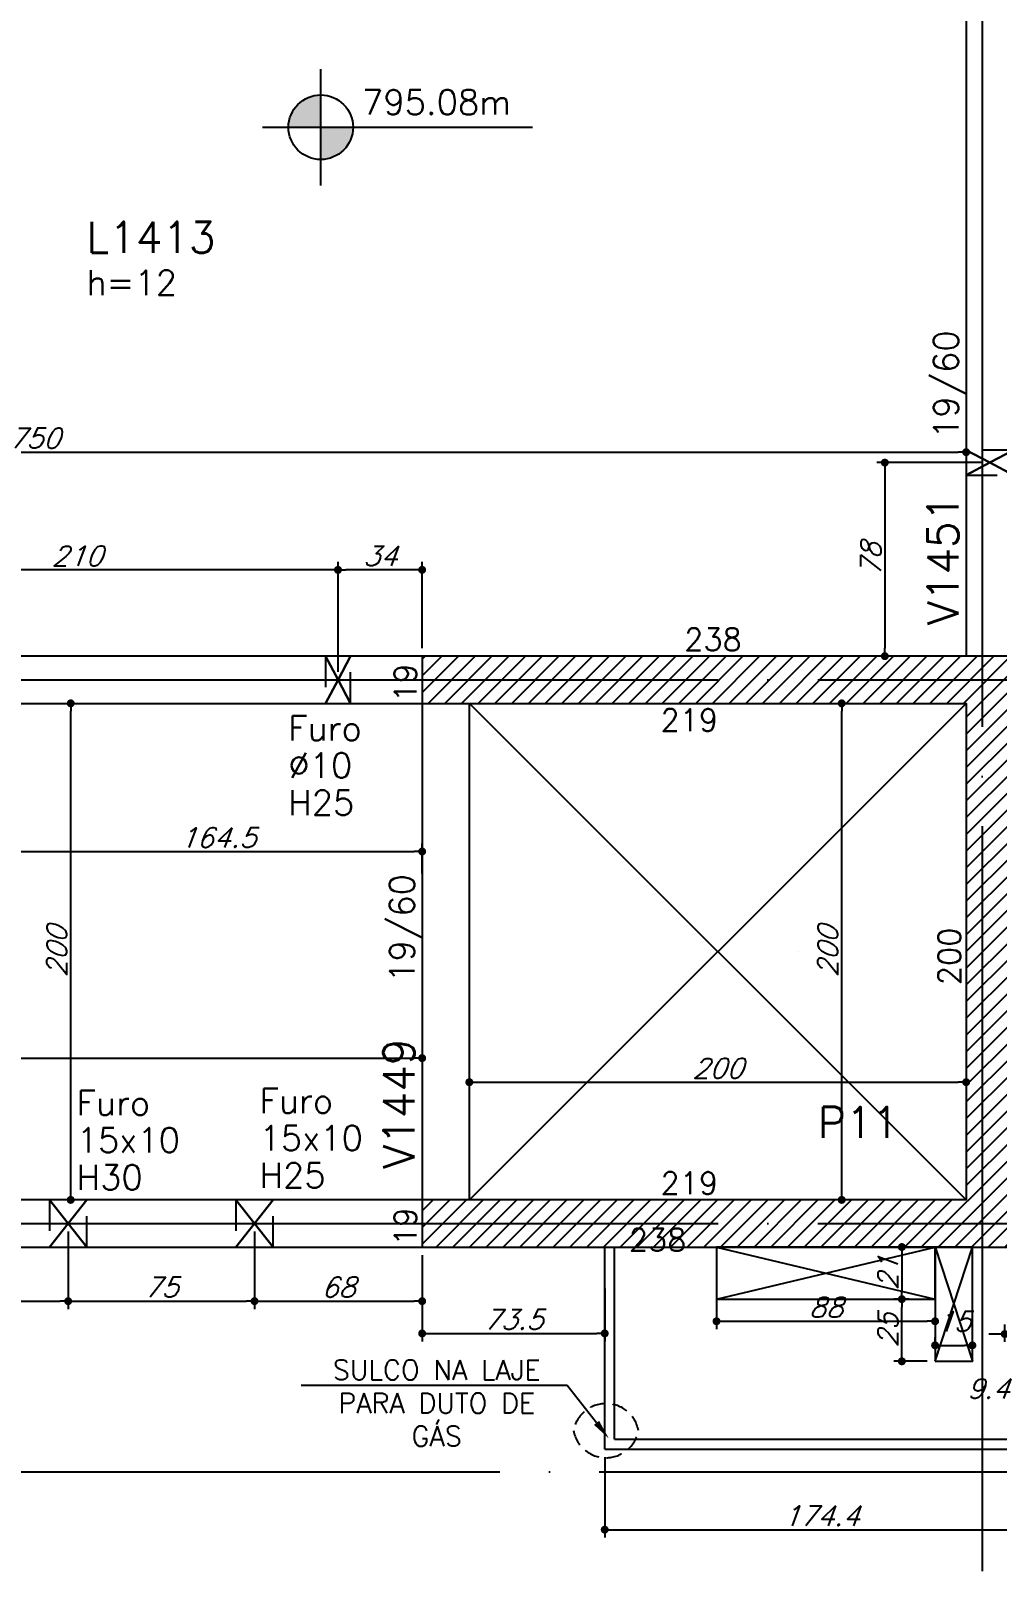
# Model space of a CAD drawing. Header units: millimetres. Extents: x -2290 to 5505, y -2157 to 2343.
# Drawn here: x 1674 to 2064, y 516 to 1135 of the extents above; entities that cross this region are included whole.
import ezdxf
from ezdxf import colors
from ezdxf.entities.mleader import LeaderData, LeaderLine
from ezdxf.enums import TextEntityAlignment as Align
from ezdxf.math import Vec2, Vec3

# ---------------------------------------------------------------- set-up
doc = ezdxf.new("R2010")
doc.units = ezdxf.units.MM
doc.header["$LTSCALE"] = 50
for name, pattern in [('DASHED', [0.75, 0.5, -0.25]), ('EIXO', [6.8, 6, -0.4, 0, -0.4]), ('HIDDEN', [0.375, 0.25, -0.125])]:
    doc.linetypes.add(name, pattern=pattern)
for name, color, linetype in [('242', 3, 'Continuous'), ('F-AUX-RED', 1, 'Continuous'), ('F-COTAS', 106, 'Continuous'), ('F-COTAS-FUROS', 50, 'Continuous'), ('F-COTAS-FUROS VIGA', 50, 'Continuous'), ('F-EIXO', 12, 'EIXO'), ('F-FURO-PAREDE', 2, 'HIDDEN'), ('F-FURO-PAREDE-TEXTOS', 2, 'Continuous'), ('F-LAJES', 3, 'Continuous'), ('F-LAJES-DIM', 2, 'Continuous'), ('F-LAJES-NOME', 4, 'Continuous'), ('F-NÍVEL-PLANTA', 2, 'Continuous'), ('F-PILARES-DIM', 172, 'Continuous'), ('F-PILARES-HACH', 174, 'Continuous'), ('F-PILARES-NOME', 170, 'Continuous'), ('F-PILARES-S', 170, 'Continuous'), ('F-TEXTO', 6, 'Continuous'), ('F-TEXTO-YELLOW', 2, 'Continuous'), ('F-VIGAS', 3, 'Continuous'), ('F-VIGAS-DIM', 2, 'Continuous'), ('F-VIGAS-NOME', 4, 'Continuous'), ('F-VÃO', 1, 'Continuous')]:
    doc.layers.add(name, color=color, linetype=linetype)
doc.styles.add('CP-TEXT-INCL', font='simplex.shx', dxfattribs={"oblique": 20})
doc.styles.add('MCP', font='simplex.shx')
doc.styles.add('ROMANS', font='simplex.shx')
doc.styles.get("Standard").update_dxf_attribs({"font": 'simplex.shx'})
doc.dimstyles.new('CP-COTAS-50', dxfattribs={"dimscale": 0.64, "dimtxt": 12.5, "dimasz": 5, "dimexe": 5, "dimexo": 5, "dimgap": 2.5, "dimtad": 1, "dimdec": 1, "dimdsep": 46, "dimtxsty": 'CP-TEXT-INCL', "dimblk1": 'DOT', "dimblk2": 'DOT', "dimsah": 1, "dimcen": 9, "dimclrd": 256, "dimclre": 256, "dimclrt": 256, "dimadec": 0, "dimazin": 0, "dimtfac": 1, "dimtdec": 1, "dimtmove": 2, "dimatfit": 3, "dimldrblk": 'DOT', "dimfxl": 0, "dimtolj": 1, "dimarcsym": 0})

# ---------------------------------------------------------------- blocks, each defined once
blk = doc.blocks.new('Nível - Planta')
at = {"layer": 'F-NÍVEL-PLANTA'}
h = blk.add_hatch(color=71, dxfattribs=at)
h.paths.add_polyline_path([(0, 0), (0, 0.26, 0.414214), (-0.26, 0)])
h.paths.add_polyline_path([(0.26, 0), (0, 0), (0, -0.26, 0.414214)])
for p, q in [((0, -0.469), (0, 0.469)), ((-0.469, 0), (1.704, 0))]:
    blk.add_line(p, q, dxfattribs=at)
blk.add_circle((0, 0), 0.26, dxfattribs=at)
at = {"layer": 'F-TEXTO', "color": 3, "style": 'MCP'}
blk.add_attdef('NÍVEL', (0.333, 0.102), '', height=0.2, dxfattribs=at)
blk = doc.blocks.new('*U50')
at = {"layer": 'F-EIXO'}
blk.add_line((0, 0), (5086.35, 0), dxfattribs=at)
at = {"layer": 'F-TEXTO', "style": 'ROMANS'}
blk.add_attdef('EIXO', text='', height=17.5, dxfattribs=at).set_placement((-28.21, 0), align=Align.MIDDLE_CENTER)
blk = doc.blocks.new('*U51')
at = {"layer": 'F-EIXO'}
blk.add_line((0, 0), (5174.35, 0), dxfattribs=at)
at = {"layer": 'F-TEXTO', "style": 'ROMANS'}
blk.add_attdef('EIXO', text='', height=17.5, dxfattribs=at).set_placement((-28.21, 0), align=Align.MIDDLE_CENTER)
blk = doc.blocks.new('*U40')
at = {"layer": 'F-EIXO'}
blk.add_line((0, 0), (5086.35, 0), dxfattribs=at)
at = {"layer": 'F-TEXTO', "style": 'ROMANS'}
blk.add_attdef('EIXO', text='', height=17.5, dxfattribs=at).set_placement((-28.21, 0), align=Align.MIDDLE_CENTER)
blk = doc.blocks.new('*U35')
at = {"layer": 'F-EIXO'}
blk.add_line((0, 0), (0, -2861.07), dxfattribs=at)
at = {"layer": 'F-TEXTO', "style": 'ROMANS'}
blk.add_attdef('EIXO', text='', height=17.5, rotation=360, dxfattribs=at).set_placement((0, 28.21), align=Align.MIDDLE_CENTER)
blk = doc.blocks.new('_DOT')
at = {"color": 0, "linetype": 'ByBlock'}
blk.add_line((-0.5, 0), (-1, 0), dxfattribs=at)
at = {"color": 0, "linetype": 'ByBlock', "const_width": 0.5}
blk.add_lwpolyline([(-0.25, 0, 1), (0.25, 0, 1)], format="xyb", close=True, dxfattribs=at)
blk = doc.blocks.new('*D143')
at = {"layer": 'DEFPOINTS', "color": 0, "linetype": 'Continuous', "transparency": 16777216}
for p in [(1690.53, 864.5), (1690.53, 864.5), (1690.53, 664.5)]:
    blk.add_point(p, dxfattribs=at)
at = {"layer": 'F-COTAS', "linetype": 'Continuous', "lineweight": -2, "transparency": 16777216}
blk.add_line((1690.53, 667.7), (1690.53, 861.3), dxfattribs=at)
at = {"layer": 'F-COTAS', "linetype": 'Continuous', "lineweight": -2, "transparency": 16777216, "xscale": 3.2, "yscale": 3.2, "zscale": 3.2}
for p, rotation in [((1690.53, 864.5), 90), ((1690.53, 664.5), 270)]:
    blk.add_blockref('_DOT', p, dxfattribs=dict(at, rotation=rotation))
at = {"layer": 'F-COTAS', "linetype": 'Continuous', "transparency": 16777216, "insert": (1684.93, 764.5), "char_height": 8, "attachment_point": 5, "rotation": 90, "style": 'CP-TEXT-INCL'}
blk.add_mtext('\\A1;200', dxfattribs=at)
blk = doc.blocks.new('*D152')
at = {"layer": 'DEFPOINTS', "color": 0, "linetype": 'Continuous', "transparency": 16777216}
for p in [(2000.9, 864.5), (2000.9, 864.5), (2000.9, 664.5)]:
    blk.add_point(p, dxfattribs=at)
at = {"layer": 'F-COTAS', "linetype": 'Continuous', "lineweight": -2, "transparency": 16777216}
blk.add_line((2000.9, 667.7), (2000.9, 861.3), dxfattribs=at)
at = {"layer": 'F-COTAS', "linetype": 'Continuous', "lineweight": -2, "transparency": 16777216, "xscale": 3.2, "yscale": 3.2, "zscale": 3.2}
for p, rotation in [((2000.9, 864.5), 90), ((2000.9, 664.5), 270)]:
    blk.add_blockref('_DOT', p, dxfattribs=dict(at, rotation=rotation))
at = {"layer": 'F-COTAS', "linetype": 'Continuous', "transparency": 16777216, "insert": (1995.3, 764.5), "char_height": 8, "attachment_point": 5, "rotation": 90, "style": 'CP-TEXT-INCL'}
blk.add_mtext('\\A1;200', dxfattribs=at)
blk = doc.blocks.new('*D205')
at = {"layer": 'DEFPOINTS', "color": 0, "linetype": 'Continuous', "transparency": 16777216}
for p in [(1295, 721.61), (1832, 721.61), (1832, 721.61)]:
    blk.add_point(p, dxfattribs=at)
at = {"layer": 'F-COTAS', "linetype": 'Continuous', "lineweight": -2, "transparency": 16777216}
blk.add_line((1298.2, 721.61), (1828.8, 721.61), dxfattribs=at)
at = {"layer": 'F-COTAS', "linetype": 'Continuous', "lineweight": -2, "transparency": 16777216, "xscale": 3.2, "yscale": 3.2, "zscale": 3.2, "rotation": 180}
blk.add_blockref('_DOT', (1295, 721.61), dxfattribs=at)
at = {"layer": 'F-COTAS', "linetype": 'Continuous', "lineweight": -2, "transparency": 16777216, "xscale": 3.2, "yscale": 3.2, "zscale": 3.2}
blk.add_blockref('_DOT', (1832, 721.61), dxfattribs=at)
at = {"layer": 'F-COTAS', "linetype": 'Continuous', "transparency": 16777216, "insert": (1563.5, 727.21), "char_height": 8, "attachment_point": 5, "style": 'CP-TEXT-INCL'}
blk.add_mtext('\\A1;537', dxfattribs=at)
blk = doc.blocks.new('*D206')
at = {"layer": 'DEFPOINTS', "color": 0, "linetype": 'Continuous', "transparency": 16777216}
for p in [(1851, 711.91), (2051, 711.91), (2051, 711.91)]:
    blk.add_point(p, dxfattribs=at)
at = {"layer": 'F-COTAS', "linetype": 'Continuous', "lineweight": -2, "transparency": 16777216}
blk.add_line((1854.2, 711.91), (2047.8, 711.91), dxfattribs=at)
at = {"layer": 'F-COTAS', "linetype": 'Continuous', "lineweight": -2, "transparency": 16777216, "xscale": 3.2, "yscale": 3.2, "zscale": 3.2, "rotation": 180}
blk.add_blockref('_DOT', (1851, 711.91), dxfattribs=at)
at = {"layer": 'F-COTAS', "linetype": 'Continuous', "lineweight": -2, "transparency": 16777216, "xscale": 3.2, "yscale": 3.2, "zscale": 3.2}
blk.add_blockref('_DOT', (2051, 711.91), dxfattribs=at)
at = {"layer": 'F-COTAS', "linetype": 'Continuous', "transparency": 16777216, "insert": (1951, 717.51), "char_height": 8, "attachment_point": 5, "style": 'CP-TEXT-INCL'}
blk.add_mtext('\\A1;200', dxfattribs=at)
blk = doc.blocks.new('*D215')
at = {"layer": 'DEFPOINTS', "color": 0, "linetype": 'Continuous', "transparency": 16777216}
for p in [(1301, 965.69), (2051, 965.69), (2051, 965.69)]:
    blk.add_point(p, dxfattribs=at)
at = {"layer": 'F-COTAS', "linetype": 'Continuous', "lineweight": -2, "transparency": 16777216}
blk.add_line((1304.2, 965.69), (2047.8, 965.69), dxfattribs=at)
at = {"layer": 'F-COTAS', "linetype": 'Continuous', "lineweight": -2, "transparency": 16777216, "xscale": 3.2, "yscale": 3.2, "zscale": 3.2, "rotation": 180}
blk.add_blockref('_DOT', (1301, 965.69), dxfattribs=at)
at = {"layer": 'F-COTAS', "linetype": 'Continuous', "lineweight": -2, "transparency": 16777216, "xscale": 3.2, "yscale": 3.2, "zscale": 3.2}
blk.add_blockref('_DOT', (2051, 965.69), dxfattribs=at)
at = {"layer": 'F-COTAS', "linetype": 'Continuous', "transparency": 16777216, "insert": (1676, 971.29), "char_height": 8, "attachment_point": 5, "style": 'CP-TEXT-INCL'}
blk.add_mtext('\\A1;750', dxfattribs=at)
blk = doc.blocks.new('*D333')
at = {"layer": 'DEFPOINTS', "color": 0, "transparency": 16777216}
for p in [(1832, 645.5), (1905.5, 632), (1905.5, 610.71)]:
    blk.add_point(p, dxfattribs=at)
at = {"layer": 'F-COTAS', "lineweight": -2, "transparency": 16777216}
for p, q in [((1832, 642.3), (1832, 607.51)), ((1905.5, 628.8), (1905.5, 607.51)), ((1835.2, 610.71), (1902.3, 610.71))]:
    blk.add_line(p, q, dxfattribs=at)
at = {"layer": 'F-COTAS', "lineweight": -2, "transparency": 16777216, "xscale": 3.2, "yscale": 3.2, "zscale": 3.2, "rotation": 180}
blk.add_blockref('_DOT', (1832, 610.71), dxfattribs=at)
at = {"layer": 'F-COTAS', "lineweight": -2, "transparency": 16777216, "xscale": 3.2, "yscale": 3.2, "zscale": 3.2}
blk.add_blockref('_DOT', (1905.5, 610.71), dxfattribs=at)
at = {"layer": 'F-COTAS', "transparency": 16777216, "insert": (1868.75, 616.31), "char_height": 8, "attachment_point": 5, "style": 'CP-TEXT-INCL'}
blk.add_mtext('\\A1;73.5', dxfattribs=at)
blk = doc.blocks.new('*D340')
at = {"layer": 'DEFPOINTS', "color": 0, "transparency": 16777216}
for p in [(1905.5, 564.06), (2079.86, 564.06), (2079.86, 531.67)]:
    blk.add_point(p, dxfattribs=at)
at = {"layer": 'F-COTAS', "lineweight": -2, "transparency": 16777216}
for p, q in [((1905.5, 560.86), (1905.5, 528.47)), ((2079.86, 560.86), (2079.86, 528.47)), ((1908.7, 531.67), (2076.66, 531.67))]:
    blk.add_line(p, q, dxfattribs=at)
at = {"layer": 'F-COTAS', "lineweight": -2, "transparency": 16777216, "xscale": 3.2, "yscale": 3.2, "zscale": 3.2, "rotation": 180}
blk.add_blockref('_DOT', (1905.5, 531.67), dxfattribs=at)
at = {"layer": 'F-COTAS', "lineweight": -2, "transparency": 16777216, "xscale": 3.2, "yscale": 3.2, "zscale": 3.2}
blk.add_blockref('_DOT', (2079.86, 531.67), dxfattribs=at)
at = {"layer": 'F-COTAS', "transparency": 16777216, "insert": (1992.68, 537.27), "char_height": 8, "attachment_point": 5, "style": 'CP-TEXT-INCL'}
blk.add_mtext('\\A1;174.4', dxfattribs=at)
blk = doc.blocks.new('*D341')
at = {"layer": 'DEFPOINTS', "color": 0, "transparency": 16777216}
for p in [(2066.5, 617.45), (2075.86, 613.21), (2075.86, 610.47)]:
    blk.add_point(p, dxfattribs=at)
at = {"layer": 'F-COTAS', "lineweight": -2, "transparency": 16777216}
for p, q in [((2066.5, 614.25), (2066.5, 607.27)), ((2063.3, 610.47), (2060.1, 610.47)), ((2066.5, 610.47), (2075.86, 610.47)), ((2075.86, 610.01), (2075.86, 607.27)), ((2079.06, 610.47), (2082.26, 610.47))]:
    blk.add_line(p, q, dxfattribs=at)
at = {"layer": 'F-COTAS', "lineweight": -2, "transparency": 16777216, "xscale": 3.2, "yscale": 3.2, "zscale": 3.2}
blk.add_blockref('_DOT', (2066.5, 610.47), dxfattribs=at)
at = {"layer": 'F-COTAS', "lineweight": -2, "transparency": 16777216, "xscale": 3.2, "yscale": 3.2, "zscale": 3.2, "rotation": 180}
blk.add_blockref('_DOT', (2075.86, 610.47), dxfattribs=at)
at = {"layer": 'F-COTAS', "transparency": 16777216, "insert": (2059.91, 588.47), "char_height": 8, "attachment_point": 5, "style": 'CP-TEXT-INCL'}
blk.add_mtext('\\A1;9.4', dxfattribs=at)
blk = doc.blocks.new('*U426')
at = {"layer": 'F-VÃO'}
for p, q in [((0, 0), (15, 46)), ((0, 46), (15, 0))]:
    blk.add_line(p, q, dxfattribs=at)
at = {"layer": 'F-VÃO', "color": 3}
blk.add_lwpolyline([(0, 0), (15, 0), (15, 46), (0, 46)], close=True, dxfattribs=at)
blk = doc.blocks.new('*U414')
at = {"layer": 'F-VÃO'}
for p, q in [((0, 0), (88, 21)), ((0, 21), (88, 0))]:
    blk.add_line(p, q, dxfattribs=at)
at = {"layer": 'F-VÃO', "color": 3}
blk.add_lwpolyline([(0, 0), (88, 0), (88, 21), (0, 21)], close=True, dxfattribs=at)
blk = doc.blocks.new('*D512')
at = {"layer": 'DEFPOINTS', "color": 0, "transparency": 16777216}
for p in [(1832, 804.82), (1667.49, 792.79), (1832, 792.79)]:
    blk.add_point(p, dxfattribs=at)
at = {"layer": 'F-COTAS-FUROS', "lineweight": -2, "transparency": 16777216}
for p, q in [((1667.49, 795.99), (1667.49, 808.02)), ((1832, 795.99), (1832, 808.02)), ((1670.69, 804.82), (1828.8, 804.82))]:
    blk.add_line(p, q, dxfattribs=at)
at = {"layer": 'F-COTAS-FUROS', "lineweight": -2, "transparency": 16777216, "xscale": 3.2, "yscale": 3.2, "zscale": 3.2, "rotation": 180}
blk.add_blockref('_DOT', (1667.49, 804.82), dxfattribs=at)
at = {"layer": 'F-COTAS-FUROS', "lineweight": -2, "transparency": 16777216, "xscale": 3.2, "yscale": 3.2, "zscale": 3.2}
blk.add_blockref('_DOT', (1832, 804.82), dxfattribs=at)
at = {"layer": 'F-COTAS-FUROS', "transparency": 16777216, "insert": (1749.75, 810.42), "char_height": 8, "attachment_point": 5, "style": 'CP-TEXT-INCL'}
blk.add_mtext('\\A1;164.5', dxfattribs=at)
blk = doc.blocks.new('*D520')
at = {"layer": 'DEFPOINTS', "color": 0, "transparency": 16777216}
for p in [(1950.5, 634.2), (2038.5, 620.84), (2038.5, 615.61)]:
    blk.add_point(p, dxfattribs=at)
at = {"layer": 'F-COTAS-FUROS', "lineweight": -2, "transparency": 16777216}
for p, q in [((1950.5, 631), (1950.5, 612.41)), ((1953.7, 615.61), (2035.3, 615.61)), ((2038.5, 617.64), (2038.5, 612.41))]:
    blk.add_line(p, q, dxfattribs=at)
at = {"layer": 'F-COTAS-FUROS', "lineweight": -2, "transparency": 16777216, "xscale": 3.2, "yscale": 3.2, "zscale": 3.2, "rotation": 180}
blk.add_blockref('_DOT', (1950.5, 615.61), dxfattribs=at)
at = {"layer": 'F-COTAS-FUROS', "lineweight": -2, "transparency": 16777216, "xscale": 3.2, "yscale": 3.2, "zscale": 3.2}
blk.add_blockref('_DOT', (2038.5, 615.61), dxfattribs=at)
at = {"layer": 'F-COTAS-FUROS', "transparency": 16777216, "insert": (1994.5, 621.21), "char_height": 8, "attachment_point": 5, "style": 'CP-TEXT-INCL'}
blk.add_mtext('\\A1;88', dxfattribs=at)
blk = doc.blocks.new('*D521')
at = {"layer": 'DEFPOINTS', "color": 0, "transparency": 16777216}
for p in [(2038.5, 602.71), (2053.5, 605.91), (2053.5, 602.71)]:
    blk.add_point(p, dxfattribs=at)
at = {"layer": 'F-COTAS-FUROS', "lineweight": -2, "transparency": 16777216}
for p, q in [((2038.5, 605.91), (2038.5, 609.11)), ((2053.5, 605.91), (2053.5, 609.11)), ((2041.7, 605.91), (2050.3, 605.91))]:
    blk.add_line(p, q, dxfattribs=at)
at = {"layer": 'F-COTAS-FUROS', "lineweight": -2, "transparency": 16777216, "xscale": 3.2, "yscale": 3.2, "zscale": 3.2, "rotation": 180}
blk.add_blockref('_DOT', (2038.5, 605.91), dxfattribs=at)
at = {"layer": 'F-COTAS-FUROS', "lineweight": -2, "transparency": 16777216, "xscale": 3.2, "yscale": 3.2, "zscale": 3.2}
blk.add_blockref('_DOT', (2053.5, 605.91), dxfattribs=at)
at = {"layer": 'F-COTAS-FUROS', "transparency": 16777216, "insert": (2046, 615.51), "char_height": 8, "attachment_point": 5, "style": 'CP-TEXT-INCL'}
blk.add_mtext('\\A1;15', dxfattribs=at)
blk = doc.blocks.new('*D522')
at = {"layer": 'DEFPOINTS', "color": 0, "transparency": 16777216}
for p in [(2030.16, 645.5), (2025.11, 624.5), (2028.29, 624.5)]:
    blk.add_point(p, dxfattribs=at)
at = {"layer": 'F-COTAS-FUROS', "lineweight": -2, "transparency": 16777216}
for p, q in [((2026.96, 645.5), (2021.91, 645.5)), ((2025.11, 642.3), (2025.11, 627.7)), ((2025.09, 624.5), (2021.91, 624.5))]:
    blk.add_line(p, q, dxfattribs=at)
at = {"layer": 'F-COTAS-FUROS', "lineweight": -2, "transparency": 16777216, "xscale": 3.2, "yscale": 3.2, "zscale": 3.2}
for p, rotation in [((2025.11, 645.5), 90), ((2025.11, 624.5), 270)]:
    blk.add_blockref('_DOT', p, dxfattribs=dict(at, rotation=rotation))
at = {"layer": 'F-COTAS-FUROS', "transparency": 16777216, "insert": (2019.51, 635), "char_height": 8, "attachment_point": 5, "rotation": 90, "style": 'CP-TEXT-INCL'}
blk.add_mtext('\\A1;21', dxfattribs=at)
blk = doc.blocks.new('*D523')
at = {"layer": 'DEFPOINTS', "color": 0, "transparency": 16777216}
for p in [(2025.11, 624.5), (2031.28, 624.5), (2038.5, 599.48)]:
    blk.add_point(p, dxfattribs=at)
at = {"layer": 'F-COTAS-FUROS', "lineweight": -2, "transparency": 16777216}
for p, q in [((2028.08, 624.5), (2021.91, 624.5)), ((2025.11, 602.68), (2025.11, 621.3)), ((2035.3, 599.48), (2021.91, 599.48))]:
    blk.add_line(p, q, dxfattribs=at)
at = {"layer": 'F-COTAS-FUROS', "lineweight": -2, "transparency": 16777216, "xscale": 3.2, "yscale": 3.2, "zscale": 3.2}
for p, rotation in [((2025.11, 624.5), 90), ((2025.11, 599.48), 270)]:
    blk.add_blockref('_DOT', p, dxfattribs=dict(at, rotation=rotation))
at = {"layer": 'F-COTAS-FUROS', "transparency": 16777216, "insert": (2019.51, 611.99), "char_height": 8, "attachment_point": 5, "rotation": 90, "style": 'CP-TEXT-INCL'}
blk.add_mtext('\\A1;25', dxfattribs=at)
blk = doc.blocks.new('*D613')
at = {"layer": 'DEFPOINTS', "color": 0, "transparency": 16777216}
for p in [(1588.02, 918.26), (1588.02, 874), (1798.13, 874)]:
    blk.add_point(p, dxfattribs=at)
at = {"layer": 'F-COTAS-FUROS VIGA', "lineweight": -2, "transparency": 16777216}
for p, q in [((1588.02, 877.2), (1588.02, 921.46)), ((1794.93, 918.26), (1591.22, 918.26)), ((1798.13, 877.2), (1798.13, 921.46))]:
    blk.add_line(p, q, dxfattribs=at)
at = {"layer": 'F-COTAS-FUROS VIGA', "lineweight": -2, "transparency": 16777216, "xscale": 3.2, "yscale": 3.2, "zscale": 3.2, "rotation": 180}
blk.add_blockref('_DOT', (1588.02, 918.26), dxfattribs=at)
at = {"layer": 'F-COTAS-FUROS VIGA', "lineweight": -2, "transparency": 16777216, "xscale": 3.2, "yscale": 3.2, "zscale": 3.2}
blk.add_blockref('_DOT', (1798.13, 918.26), dxfattribs=at)
at = {"layer": 'F-COTAS-FUROS VIGA', "transparency": 16777216, "insert": (1693.07, 923.86), "char_height": 8, "attachment_point": 5, "style": 'CP-TEXT-INCL'}
blk.add_mtext('\\A1;210', dxfattribs=at)
blk = doc.blocks.new('*D614')
at = {"layer": 'DEFPOINTS', "color": 0, "transparency": 16777216}
for p in [(1798.13, 918.26), (1832, 883.5), (1798.13, 874)]:
    blk.add_point(p, dxfattribs=at)
at = {"layer": 'F-COTAS-FUROS VIGA', "lineweight": -2, "transparency": 16777216}
for p, q in [((1798.13, 877.2), (1798.13, 921.46)), ((1828.8, 918.26), (1801.33, 918.26)), ((1832, 886.7), (1832, 921.46))]:
    blk.add_line(p, q, dxfattribs=at)
at = {"layer": 'F-COTAS-FUROS VIGA', "lineweight": -2, "transparency": 16777216, "xscale": 3.2, "yscale": 3.2, "zscale": 3.2, "rotation": 180}
blk.add_blockref('_DOT', (1798.13, 918.26), dxfattribs=at)
at = {"layer": 'F-COTAS-FUROS VIGA', "lineweight": -2, "transparency": 16777216, "xscale": 3.2, "yscale": 3.2, "zscale": 3.2}
blk.add_blockref('_DOT', (1832, 918.26), dxfattribs=at)
at = {"layer": 'F-COTAS-FUROS VIGA', "transparency": 16777216, "insert": (1815.06, 923.86), "char_height": 8, "attachment_point": 5, "style": 'CP-TEXT-INCL'}
blk.add_mtext('\\A1;34', dxfattribs=at)
blk = doc.blocks.new('*D615')
at = {"layer": 'DEFPOINTS', "color": 0, "transparency": 16777216}
for p in [(2060.5, 961.47), (2018.25, 883.5), (2024.38, 883.5)]:
    blk.add_point(p, dxfattribs=at)
at = {"layer": 'F-COTAS-FUROS VIGA', "lineweight": -2, "transparency": 16777216}
for p, q in [((2057.3, 961.47), (2015.05, 961.47)), ((2018.25, 958.27), (2018.25, 886.7)), ((2021.18, 883.5), (2015.05, 883.5))]:
    blk.add_line(p, q, dxfattribs=at)
at = {"layer": 'F-COTAS-FUROS VIGA', "lineweight": -2, "transparency": 16777216, "xscale": 3.2, "yscale": 3.2, "zscale": 3.2}
for p, rotation in [((2018.25, 961.47), 90), ((2018.25, 883.5), 270)]:
    blk.add_blockref('_DOT', p, dxfattribs=dict(at, rotation=rotation))
at = {"layer": 'F-COTAS-FUROS VIGA', "transparency": 16777216, "insert": (2012.65, 922.48), "char_height": 8, "attachment_point": 5, "rotation": 90, "style": 'CP-TEXT-INCL'}
blk.add_mtext('\\A1;78', dxfattribs=at)
blk = doc.blocks.new('*D629')
at = {"layer": 'DEFPOINTS', "color": 0, "transparency": 16777216}
for p in [(1617, 655), (1689.5, 655), (1689.5, 623.71)]:
    blk.add_point(p, dxfattribs=at)
at = {"layer": 'F-COTAS-FUROS VIGA', "lineweight": -2, "transparency": 16777216}
for p, q in [((1617, 651.8), (1617, 620.51)), ((1689.5, 651.8), (1689.5, 620.51)), ((1620.2, 623.71), (1686.3, 623.71))]:
    blk.add_line(p, q, dxfattribs=at)
at = {"layer": 'F-COTAS-FUROS VIGA', "lineweight": -2, "transparency": 16777216, "xscale": 3.2, "yscale": 3.2, "zscale": 3.2, "rotation": 180}
blk.add_blockref('_DOT', (1617, 623.71), dxfattribs=at)
at = {"layer": 'F-COTAS-FUROS VIGA', "lineweight": -2, "transparency": 16777216, "xscale": 3.2, "yscale": 3.2, "zscale": 3.2}
blk.add_blockref('_DOT', (1689.5, 623.71), dxfattribs=at)
at = {"layer": 'F-COTAS-FUROS VIGA', "transparency": 16777216, "insert": (1653.25, 629.31), "char_height": 8, "attachment_point": 5, "style": 'CP-TEXT-INCL'}
blk.add_mtext('\\A1;73', dxfattribs=at)
blk = doc.blocks.new('*D630')
at = {"layer": 'DEFPOINTS', "color": 0, "transparency": 16777216}
for p in [(1689.5, 655), (1764.5, 655), (1764.5, 623.71)]:
    blk.add_point(p, dxfattribs=at)
at = {"layer": 'F-COTAS-FUROS VIGA', "lineweight": -2, "transparency": 16777216}
for p, q in [((1689.5, 651.8), (1689.5, 620.51)), ((1764.5, 651.8), (1764.5, 620.51)), ((1692.7, 623.71), (1761.3, 623.71))]:
    blk.add_line(p, q, dxfattribs=at)
at = {"layer": 'F-COTAS-FUROS VIGA', "lineweight": -2, "transparency": 16777216, "xscale": 3.2, "yscale": 3.2, "zscale": 3.2, "rotation": 180}
blk.add_blockref('_DOT', (1689.5, 623.71), dxfattribs=at)
at = {"layer": 'F-COTAS-FUROS VIGA', "lineweight": -2, "transparency": 16777216, "xscale": 3.2, "yscale": 3.2, "zscale": 3.2}
blk.add_blockref('_DOT', (1764.5, 623.71), dxfattribs=at)
at = {"layer": 'F-COTAS-FUROS VIGA', "transparency": 16777216, "insert": (1727, 629.31), "char_height": 8, "attachment_point": 5, "style": 'CP-TEXT-INCL'}
blk.add_mtext('\\A1;75', dxfattribs=at)
blk = doc.blocks.new('*D631')
at = {"layer": 'DEFPOINTS', "color": 0, "transparency": 16777216}
for p in [(1764.5, 655), (1832, 645.5), (1832, 623.71)]:
    blk.add_point(p, dxfattribs=at)
at = {"layer": 'F-COTAS-FUROS VIGA', "lineweight": -2, "transparency": 16777216}
for p, q in [((1764.5, 651.8), (1764.5, 620.51)), ((1832, 642.3), (1832, 620.51)), ((1767.7, 623.71), (1828.8, 623.71))]:
    blk.add_line(p, q, dxfattribs=at)
at = {"layer": 'F-COTAS-FUROS VIGA', "lineweight": -2, "transparency": 16777216, "xscale": 3.2, "yscale": 3.2, "zscale": 3.2, "rotation": 180}
blk.add_blockref('_DOT', (1764.5, 623.71), dxfattribs=at)
at = {"layer": 'F-COTAS-FUROS VIGA', "lineweight": -2, "transparency": 16777216, "xscale": 3.2, "yscale": 3.2, "zscale": 3.2}
blk.add_blockref('_DOT', (1832, 623.71), dxfattribs=at)
at = {"layer": 'F-COTAS-FUROS VIGA', "transparency": 16777216, "insert": (1798.25, 629.31), "char_height": 8, "attachment_point": 5, "style": 'CP-TEXT-INCL'}
blk.add_mtext('\\A1;68', dxfattribs=at)

msp = doc.modelspace()

# ---------------------------------------------------------------- hatches: boundary and pattern name
at = {"layer": 'F-PILARES-HACH', "linetype": 'Continuous'}
h = msp.add_hatch(dxfattribs=at)
h.set_pattern_fill('ANSI31', color=256, scale=1.5, style=0)
h.paths.add_polyline_path([(2070, 645.5), (2070, 883.5), (1832, 883.5), (1832, 864.5), (2051, 864.5), (2051, 664.5), (1832, 664.5), (1832, 645.5)], flags=16)

# ---------------------------------------------------------------- linework, layer by layer
at = {"layer": '242', "linetype": 'Continuous'}
for p, q in [((1983.396, 764.5), (1983.396, 764.5)), ((2060.5, 655), (2060.5, 655))]:
    msp.add_line(p, q, dxfattribs=at)
at = {"layer": 'F-AUX-RED', "linetype": 'DASHED', "ltscale": 0.25}
for centre, start, end in [((1905.994, 569.197), 10.227761, 169.772239), ((1905.994, 573.91), 190.227761, 349.772239)]:
    msp.add_arc(centre, 13.273, start, end, dxfattribs=at)
at = {"layer": 'F-FURO-PAREDE'}
for points in [[(2060.5, 961.468), (2070, 956.468), (2070, 966.468), (2060.5, 961.468), (2070, 966.468), (2051, 966.468), (2060.5, 961.468), (2051, 966.468), (2051, 956.468), (2060.5, 961.468), (2051, 956.468), (2070, 956.468), (2060.5, 961.468)], [(1798.128, 874), (1793.128, 864.5), (1803.128, 864.5), (1798.128, 874), (1803.128, 864.5), (1803.128, 883.5), (1798.128, 874), (1803.128, 883.5), (1793.128, 883.5), (1798.128, 874), (1793.128, 883.5), (1793.128, 864.5), (1798.128, 874)], [(1689.5, 655), (1682, 645.5), (1697, 645.5), (1689.5, 655), (1697, 645.5), (1697, 664.5), (1689.5, 655), (1697, 664.5), (1682, 664.5), (1689.5, 655), (1682, 664.5), (1682, 645.5), (1689.5, 655)], [(1764.5, 655), (1757, 645.5), (1772, 645.5), (1764.5, 655), (1772, 645.5), (1772, 664.5), (1764.5, 655), (1772, 664.5), (1757, 664.5), (1764.5, 655), (1757, 664.5), (1757, 645.5), (1764.5, 655)]]:
    msp.add_lwpolyline(points, dxfattribs=at)
at = {"layer": 'F-LAJES'}
for p, q in [((1905.5, 564.058), (1905.5, 645.5)), ((1909.5, 568.058), (1909.5, 645.5)), ((1905.5, 564.058), (2079.862, 564.058)), ((1909.5, 568.058), (2075.862, 568.058))]:
    msp.add_line(p, q, dxfattribs=at)
at = {"layer": 'F-PILARES-S', "linetype": 'Continuous'}
msp.add_lwpolyline([(2070, 645.5), (2070, 883.5), (1832, 883.5), (1832, 864.5), (2051, 864.5), (2051, 664.5), (1832, 664.5), (1832, 645.5), (2070, 645.5)], dxfattribs=at)
at = {"layer": 'F-VIGAS'}
for points in [[(2051, 1291), (2051, 883.5)], [(1832, 883.5), (1301, 883.5)], [(1301, 864.5), (1832, 864.5)], [(1832, 864.5), (1832, 664.5)], [(1851, 664.5), (1851, 864.5)], [(1832, 664.5), (1504.5, 664.5)], [(1514, 645.5), (1832, 645.5)]]:
    msp.add_lwpolyline(points, dxfattribs=at)
at = {"layer": 'F-VÃO'}
for p, q in [((1851, 664.5), (2051, 864.5)), ((1851, 864.5), (2051, 664.5))]:
    msp.add_line(p, q, dxfattribs=at)

# ---------------------------------------------------------------- block references
at = {"layer": 'F-EIXO', "linetype": 'Continuous'}
for name, p in [('*U35', (2057.5, 1835.283)), ('*U40', (-1749.828, 874)), ('*U50', (-1749.828, 655)), ('*U51', (-1837.782, 555))]:
    msp.add_blockref(name, p, dxfattribs=at)
at = {"layer": 'F-NÍVEL-PLANTA', "linetype": 'Continuous', "xscale": 50, "yscale": 50, "zscale": 50}
msp.add_blockref('Nível - Planta', (1791.186, 1096.539), dxfattribs=at).add_auto_attribs({'NÍVEL': '795.08m'})
at = {"layer": 'F-VÃO'}
for name, p in [('*U414', (1950.5, 624.5)), ('*U426', (2038.5, 599.476))]:
    msp.add_blockref(name, p, dxfattribs=at)

# ---------------------------------------------------------------- texts
at = {"layer": 'F-FURO-PAREDE-TEXTOS', "linetype": 'Continuous', "style": 'MCP'}
for s, p in [('Furo', (1778.128, 849.5)), ('%%c10', (1778.128, 834.5)), ('H25', (1778.128, 819.5)), ('Furo', (1692.95, 698.581)), ('Furo', (1766.565, 699.42)), ('15x10', (1766.565, 684.42)), ('15x10', (1692.95, 683.581)), ('H30', (1692.95, 668.581)), ('H25', (1766.565, 669.42))]:
    msp.add_text(s, height=10, dxfattribs=at).set_placement(p)
at = {"layer": 'F-LAJES-DIM', "linetype": 'Continuous', "style": 'MCP'}
msp.add_text('h=12', height=10, dxfattribs=at).set_placement((1696.887, 1028.962))
at = {"layer": 'F-LAJES-NOME', "linetype": 'Continuous', "style": 'MCP'}
msp.add_text('L1413', height=12.5, dxfattribs=at).set_placement((1696.887, 1045.962))
at = {"layer": 'F-PILARES-DIM', "linetype": 'Continuous', "style": 'MCP'}
for s, p in [('238', (1937.5, 885.75)), ('219', (1928, 853.25)), ('219', (1928, 666.75)), ('238', (1915.223, 643.945))]:
    msp.add_text(s, height=9, dxfattribs=at).set_placement(p)
for s, p in [('19', (1829.75, 865)), ('200', (2048.75, 751)), ('19', (1829.75, 646))]:
    msp.add_text(s, height=9, rotation=90, dxfattribs=at).set_placement(p)
at = {"layer": 'F-PILARES-NOME', "linetype": 'Continuous', "style": 'MCP'}
msp.add_text('P11', height=12.5, dxfattribs=at).set_placement((1991.263, 689.431))
at = {"layer": 'F-TEXTO-YELLOW', "insert": (1837.86, 599.993), "char_height": 8, "attachment_point": 2, "style": 'ROMANS'}
msp.add_mtext_dynamic_manual_height_columns('SULCO NA LAJE PARA DUTO DE GÁS', width=106.82411, gutter_width=12.5, heights=[0], dxfattribs=at)
at = {"layer": 'F-VIGAS-DIM', "linetype": 'Continuous', "style": 'MCP'}
for p in [(2047.875, 971), (1828.875, 752)]:
    msp.add_text('19/60', height=10, rotation=90, dxfattribs=at).set_placement(p)
at = {"layer": 'F-VIGAS-NOME', "linetype": 'Continuous', "style": 'MCP'}
for s, p in [('V1451', (2047.875, 896)), ('V1449', (1828.875, 677))]:
    msp.add_text(s, height=12.5, rotation=90, dxfattribs=at).set_placement(p)

# ---------------------------------------------------------------- dimensions: what is measured, and where the dimension line sits
at = {"layer": 'F-COTAS', "linetype": 'Continuous'}
for base, p1, p2, angle, picture, middle in [((2051, 965.689), (1301, 965.689), (2051, 965.689), 180, '*D215', (1676, 971.289)), ((1690.53, 864.5), (1690.53, 664.5), (1690.53, 864.5), 270, '*D143', (1684.93, 764.5)), ((2000.904, 864.5), (2000.904, 664.5), (2000.904, 864.5), 270, '*D152', (1995.304, 764.5)), ((1832, 721.606), (1295, 721.606), (1832, 721.606), 180, '*D205', (1563.5, 727.206)), ((2051, 711.91), (1851, 711.91), (2051, 711.91), 180, '*D206', (1951, 717.51))]:
    dim = msp.add_linear_dim(base=base, p1=p1, p2=p2, angle=angle, dimstyle='CP-COTAS-50', dxfattribs=at)
    dim.commit()
    dim.dimension.update_dxf_attribs({"geometry": picture, "text_midpoint": middle})
at = {"layer": 'F-COTAS'}
dim = msp.add_linear_dim(base=(1905.5, 610.711), p1=(1832, 645.5), p2=(1905.5, 632.001), dimstyle='CP-COTAS-50', dxfattribs=at)
dim.commit()
dim.dimension.update_dxf_attribs({"geometry": '*D333', "text_midpoint": (1868.75, 616.311)})
dim = msp.add_linear_dim(base=(2075.862, 610.469), p1=(2066.5, 617.454), p2=(2075.862, 613.207), dimstyle='CP-COTAS-50', override={"dimfxl": 7.5}, dxfattribs=at)
dim.commit()
dim.dimension.update_dxf_attribs({"geometry": '*D341', "text_midpoint": (2059.906, 588.469), "dimtype": 160})
dim = msp.add_linear_dim(base=(2079.862, 531.666), p1=(1905.5, 564.058), p2=(2079.862, 564.058), dimstyle='CP-COTAS-50', override={"dimfxl": 7.5}, dxfattribs=at)
dim.commit()
dim.dimension.update_dxf_attribs({"geometry": '*D340', "text_midpoint": (1992.681, 537.266)})
at = {"layer": 'F-COTAS-FUROS'}
for base, p1, p2, picture, middle in [((1832, 804.821), (1667.491, 792.795), (1832, 792.795), '*D512', (1749.746, 810.421)), ((2038.5, 615.606), (1950.5, 634.195), (2038.5, 620.843), '*D520', (1994.5, 621.206)), ((2053.5, 605.911), (2038.5, 602.711), (2053.5, 602.711), '*D521', (2046, 615.511))]:
    dim = msp.add_linear_dim(base=base, p1=p1, p2=p2, dimstyle='CP-COTAS-50', override={"dimfxl": 7.5}, dxfattribs=at)
    dim.commit()
    dim.dimension.update_dxf_attribs({"geometry": picture, "text_midpoint": middle})
for p1, p2, picture, middle in [((2030.159, 645.5), (2028.288, 624.5), '*D522', (2019.505, 635)), ((2038.5, 599.476), (2031.283, 624.5), '*D523', (2019.505, 611.988))]:
    dim = msp.add_linear_dim(base=(2025.105, 624.5), p1=p1, p2=p2, angle=90, dimstyle='CP-COTAS-50', override={"dimfxl": 7.5}, dxfattribs=at)
    dim.commit()
    dim.dimension.update_dxf_attribs({"geometry": picture, "text_midpoint": middle})
at = {"layer": 'F-COTAS-FUROS VIGA'}
dim = msp.add_linear_dim(base=(2018.248, 883.5), p1=(2060.5, 961.468), p2=(2024.375, 883.5), angle=90, dimstyle='CP-COTAS-50', override={"dimdec": 0, "dimfxl": 7.5}, dxfattribs=at)
dim.commit()
dim.dimension.update_dxf_attribs({"geometry": '*D615', "text_midpoint": (2012.648, 922.484)})
for base, p1, p2, picture, middle in [((1588.016, 918.264), (1798.128, 874), (1588.016, 874), '*D613', (1693.072, 923.864)), ((1798.128, 918.264), (1832, 883.5), (1798.128, 874), '*D614', (1815.064, 923.864)), ((1689.5, 623.705121712), (1617, 655), (1689.5, 655), '*D629', (1653.25, 629.305121712)), ((1764.5, 623.705), (1689.5, 655), (1764.5, 655), '*D630', (1727, 629.305)), ((1832, 623.705121712), (1764.5, 655), (1832, 645.5), '*D631', (1798.25, 629.305121712))]:
    dim = msp.add_linear_dim(base=base, p1=p1, p2=p2, dimstyle='CP-COTAS-50', override={"dimdec": 0, "dimfxl": 7.5}, dxfattribs=at)
    dim.commit()
    dim.dimension.update_dxf_attribs({"geometry": picture, "text_midpoint": middle})

# ---------------------------------------------------------------- leaders
at = {"layer": 'F-AUX-RED'}
ml = msp.add_multileader_mtext('Standard', dxfattribs=at)
ml.set_content('', color=256)
ml.set_leader_properties()
ml.build(insert=Vec2(0, 0))
ml.multileader.update_dxf_attribs({"arrow_head_size": 8})
ctx = ml.context
ctx.base_point, ctx.char_height, ctx.arrow_head_size, ctx.landing_gap_size, ctx.plane_origin = Vec3(1775.272, 589.738), 8, 8, 4, Vec3(1907.157, 568.413)
ctx.text_align_type = 2
notes = []
notes.append((ctx, [(0, (1, 1, 0), (1890.39, 589.738), (-1, 0), 107.118, [(0, [(1907.157, 568.413)], 0, [])])]))
ctx.mtext.insert, ctx.mtext.alignment, ctx.mtext.flow_direction = Vec3(1779.272, 593.738), 3, 5
for ctx, leaders in notes:
    for number, flags, end, landing, length, lines in leaders:
        leader = LeaderData()
        leader.index, (leader.has_last_leader_line, leader.has_dogleg_vector, leader.attachment_direction) = number, flags
        leader.last_leader_point, leader.dogleg_vector, leader.dogleg_length = Vec3(end), Vec3(landing), length
        for number, points, colour, breaks in lines:
            line = LeaderLine()
            line.index, line.vertices, line.color, line.breaks = number, Vec3.list(points), colors.encode_raw_color(colour), breaks
            leader.lines.append(line)
        ctx.leaders.append(leader)

doc.saveas('drawing.dxf')
